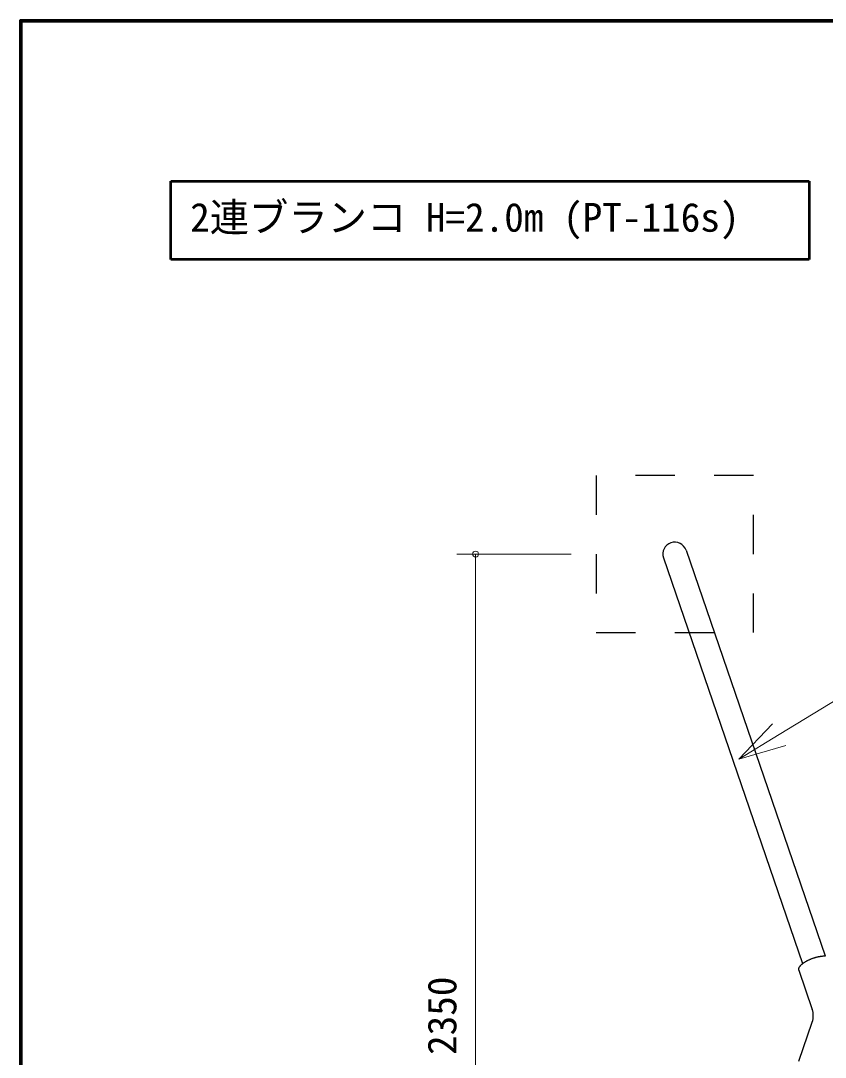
# Model space of a CAD drawing. Units: millimetres at full size, sheet at 1:40; details may follow other scales. Extents: x 600 to 16200, y 600 to 11280.
# Drawn here: x 600 to 2647, y 8642 to 11280 of the extents above; entities that cross this region are included whole.
import ezdxf
from ezdxf.enums import TextEntityAlignment as Align

# ---------------------------------------------------------------- set-up
doc = ezdxf.new("R2010")
doc.units = ezdxf.units.MM
doc.header["$LTSCALE"] = 40
doc.linetypes.add('USER2', pattern=[5, 2.5, -2.5])
for name, color, linetype, lineweight in [('D-STR-DIM\u3000寸法線、寸法値', 7, 'Continuous', 13), ('D-STR-HTXT\u3000旗上げ', 7, 'Continuous', 13), ('D-STR-TXT\u3000文字列', 7, 'Continuous', 13), ('D-STR\u3000構造物外形線', 1, 'Continuous', 25), ('D-TTL', 7, 'Continuous', 70), ('D-TTL-FRAM\u3000タイトル枠、凡例図枠', 2, 'Continuous', 50)]:
    doc.layers.add(name, color=color, linetype=linetype, lineweight=lineweight)
doc.styles.add('ＭＳ ゴシック', font='')
doc.styles.get('ＭＳ ゴシック').set_extended_font_data('MS Gothic')

msp = doc.modelspace()

# ---------------------------------------------------------------- linework, layer by layer
at = {"layer": 'D-STR-DIM\u3000寸法線、寸法値'}
for p, q in [((2000.07, 9922.6), (1709.28, 9922.6)), ((1757.28, 7572.6), (1757.28, 9922.6))]:
    msp.add_line(p, q, dxfattribs=at)
at = {"layer": 'D-STR-DIM\u3000寸法線、寸法値', "lineweight": 0}
for start, end in [(90, 270), (270, 90)]:
    msp.add_arc((1757.28, 9922.6), 7.5, start, end, dxfattribs=at)
at = {"layer": 'D-STR-HTXT\u3000旗上げ'}
for p, q in [((2427.06, 9400.66), (2512.88, 9490.49)), ((2427.06, 9400.66), (2529.59, 9463.02)), ((2546.3, 9435.55), (2427.06, 9400.66))]:
    msp.add_line(p, q, dxfattribs=at)
msp.add_lwpolyline([(2529.59, 9463.02), (2813.31, 9635.59), (3872.29, 9635.59)], dxfattribs=at)
at = {"layer": 'D-STR\u3000構造物外形線', "linetype": 'USER2'}
for p, q in [((2464.07, 10122.6), (2064.07, 10122.6)), ((2064.07, 10122.6), (2064.07, 9722.6)), ((2464.07, 9722.6), (2464.07, 10122.6)), ((2064.07, 9722.6), (2464.07, 9722.6))]:
    msp.add_line(p, q, dxfattribs=at)
at = {"layer": 'D-STR\u3000構造物外形線'}
for p, q in [((2292.68, 9932.41), (2646.64, 8899.9)), ((2235.45, 9912.79), (2589.41, 8880.28)), ((2606.15, 8890.22), (2607.41, 8890.79)), ((2607.41, 8890.79), (2608.68, 8891.34)), ((2608.68, 8891.34), (2609.97, 8891.88)), ((2609.97, 8891.88), (2611.27, 8892.41)), ((2611.27, 8892.41), (2612.58, 8892.92)), ((2612.58, 8892.92), (2613.9, 8893.42)), ((2613.9, 8893.42), (2615.23, 8893.9)), ((2615.23, 8893.9), (2616.56, 8894.37)), ((2616.56, 8894.37), (2617.9, 8894.82)), ((2617.9, 8894.82), (2619.25, 8895.25)), ((2619.25, 8895.25), (2620.59, 8895.67)), ((2620.59, 8895.67), (2621.94, 8896.07)), ((2621.94, 8896.07), (2623.29, 8896.45)), ((2623.29, 8896.45), (2624.64, 8896.81)), ((2624.64, 8896.81), (2625.98, 8897.15)), ((2625.98, 8897.15), (2627.32, 8897.48)), ((2627.32, 8897.48), (2628.66, 8897.78)), ((2628.66, 8897.78), (2629.99, 8898.07)), ((2629.99, 8898.07), (2631.31, 8898.34)), ((2631.31, 8898.34), (2632.63, 8898.58)), ((2632.63, 8898.58), (2633.93, 8898.81)), ((2633.93, 8898.81), (2635.22, 8899.01)), ((2635.22, 8899.01), (2636.5, 8899.2)), ((2636.5, 8899.2), (2637.77, 8899.36)), ((2637.77, 8899.36), (2639.02, 8899.5)), ((2639.02, 8899.5), (2640.25, 8899.62)), ((2640.25, 8899.62), (2641.46, 8899.72)), ((2641.46, 8899.72), (2642.66, 8899.8)), ((2642.66, 8899.8), (2643.84, 8899.86)), ((2643.84, 8899.86), (2644.99, 8899.89)), ((2644.99, 8899.89), (2646.12, 8899.9)), ((2646.12, 8899.9), (2647.23, 8899.89)), ((2579.27, 8865.49), (2579.28, 8866.06)), ((2579.29, 8864.92), (2579.27, 8865.49)), ((2579.28, 8866.06), (2579.33, 8866.65)), ((2579.37, 8864.37), (2579.29, 8864.92)), ((2579.33, 8866.65), (2579.43, 8867.25)), ((2579.48, 8863.83), (2579.37, 8864.37)), ((2579.43, 8867.25), (2579.57, 8867.86)), ((2579.57, 8867.86), (2579.75, 8868.48)), ((2579.75, 8868.48), (2579.98, 8869.11)), ((2579.98, 8869.11), (2580.24, 8869.75)), ((2580.24, 8869.75), (2580.55, 8870.4)), ((2580.55, 8870.4), (2580.9, 8871.05)), ((2580.9, 8871.05), (2581.29, 8871.71)), ((2581.29, 8871.71), (2581.71, 8872.37)), ((2581.71, 8872.37), (2582.18, 8873.05)), ((2582.18, 8873.05), (2582.69, 8873.72)), ((2582.69, 8873.72), (2583.24, 8874.4)), ((2583.24, 8874.4), (2583.83, 8875.09)), ((2583.83, 8875.09), (2584.45, 8875.77)), ((2584.45, 8875.77), (2585.11, 8876.46)), ((2585.11, 8876.46), (2585.81, 8877.15)), ((2585.81, 8877.15), (2586.54, 8877.84)), ((2586.54, 8877.84), (2587.31, 8878.53)), ((2587.31, 8878.53), (2588.11, 8879.23)), ((2588.11, 8879.23), (2588.95, 8879.91)), ((2588.95, 8879.91), (2589.82, 8880.6)), ((2589.82, 8880.6), (2590.72, 8881.29)), ((2590.72, 8881.29), (2591.66, 8881.97)), ((2591.66, 8881.97), (2592.62, 8882.64)), ((2592.62, 8882.64), (2593.61, 8883.32)), ((2593.61, 8883.32), (2594.63, 8883.98)), ((2594.63, 8883.98), (2595.68, 8884.64)), ((2595.68, 8884.64), (2596.75, 8885.3)), ((2596.75, 8885.3), (2597.85, 8885.95)), ((2597.85, 8885.95), (2598.97, 8886.59)), ((2598.97, 8886.59), (2600.12, 8887.22)), ((2600.12, 8887.22), (2601.29, 8887.84)), ((2601.29, 8887.84), (2602.48, 8888.45)), ((2602.48, 8888.45), (2603.68, 8889.05)), ((2603.68, 8889.05), (2604.91, 8889.64)), ((2604.91, 8889.64), (2606.15, 8890.22)), ((2579.64, 8863.31), (2579.48, 8863.83)), ((2579.64, 8863.31), (2613.75, 8763.82)), ((2579.64, 8631.89), (2613.75, 8731.39))]:
    msp.add_line(p, q, dxfattribs=at)
for centre, radius, start, end in [((2264.07, 9922.6), 30.25, 18.92244, 198.92244), ((2566.45, 8747.6), 50, 341.07756, 18.92244)]:
    msp.add_arc(centre, radius, start, end, dxfattribs=at)
at = {"layer": 'D-TTL'}
msp.add_lwpolyline([(600, 600), (600, 11280), (16200, 11280), (16200, 600)], close=True, dxfattribs=at)
at = {"layer": 'D-TTL-FRAM\u3000タイトル枠、凡例図枠'}
for p, q in [((982.08, 10871.72), (2605.58, 10871.72)), ((982.08, 10672.15), (982.08, 10871.72)), ((2605.58, 10871.72), (2605.58, 10672.15)), ((2605.58, 10672.15), (982.08, 10672.15))]:
    msp.add_line(p, q, dxfattribs=at)

# ---------------------------------------------------------------- texts
at = {"layer": 'D-STR-DIM\u3000寸法線、寸法値', "style": 'ＭＳ ゴシック'}
msp.add_text('2350', height=73.31, rotation=90, dxfattribs=at).set_placement((1671.77, 8747.6), align=Align.MIDDLE_CENTER)
at = {"layer": 'D-STR-TXT\u3000文字列', "style": 'ＭＳ ゴシック'}
msp.add_text('2連ブランコ H=2.0m (PT-116s)', height=73.31, dxfattribs=at).set_placement((1031.04, 10721.06), align=Align.BOTTOM_LEFT)

doc.saveas('drawing.dxf')
